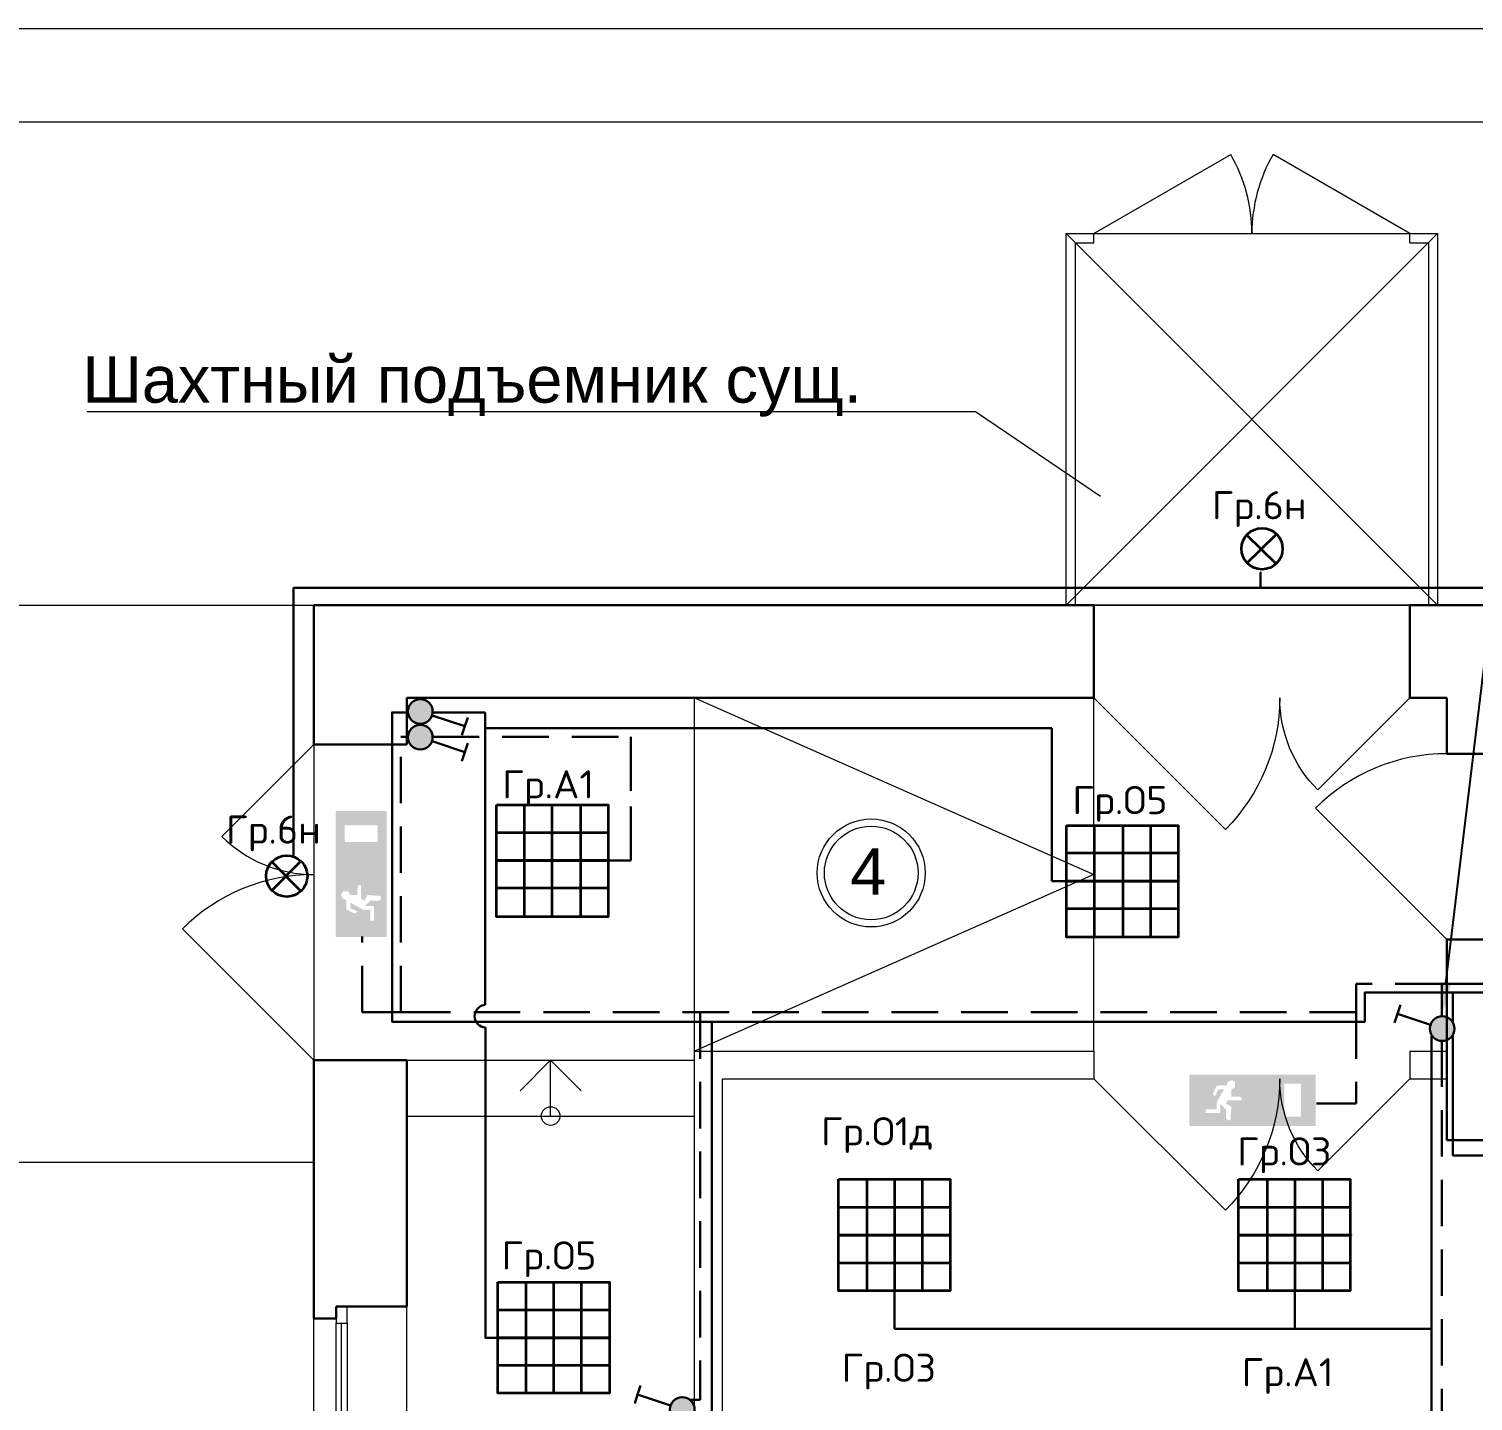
# Model space of a CAD drawing. Header units: metres. Extents: x -1525 to -1043, y -1331 to -1144.
# Drawn here: x -1447.07 to -1439.3, y -1198.48 to -1191.1 of the extents above; entities that cross this region are included whole.
import ezdxf
from ezdxf import colors
from ezdxf.entities.mleader import LeaderData, LeaderLine
from ezdxf.enums import TextEntityAlignment as Align
from ezdxf.math import Vec2, Vec3

# ---------------------------------------------------------------- set-up
doc = ezdxf.new("R2010")
doc.units = ezdxf.units.M
doc.header["$MEASUREMENT"] = 0
doc.linetypes.add('( Hidden )', pattern=[0.375, 0.25, -0.125])
doc.layers.add('_ЭОМ', color=10, linetype='Continuous', lineweight=30)
doc.layers.add('ЭС', color=5, linetype='Continuous', lineweight=30)
doc.layers.add('PDF _ITAB-light', color=3, linetype='Continuous')
doc.styles.get("Standard").update_dxf_attribs({"font": 'txt.shx', "width": 0.8, "height": 0.0025})
doc.styles.add('Style-Arial', font='arial.ttf')

# ---------------------------------------------------------------- blocks, each defined once
blk = doc.blocks.new('*U5')
at = {"color": 7, "linetype": 'Continuous', "lineweight": 13}
blk.add_line((-12.4872, 20.002), (14.0128, 20.002), dxfattribs=at)
at = {"color": 7, "linetype": 'Continuous', "lineweight": 0, "flags": 128}
blk.add_lwpolyline([(14.5128, 20.502), (-14.4872, 20.502), (-14.4872, -20.498), (14.5128, -20.498), (14.5128, 20.502)], close=True, dxfattribs=at)
blk = doc.blocks.new('*U13')
at = {"color": 7, "linetype": 'Continuous', "lineweight": 13}
for radius in [0.2906, 0.252]:
    blk.add_circle((0, 0), radius, dxfattribs=at)
at = {"color": 7, "linetype": 'Continuous', "lineweight": 13, "style": 'Style-Arial'}
blk.add_text('4', height=0.25, dxfattribs=at).set_placement((-0.1127, 0.1327), align=Align.TOP_LEFT)
blk = doc.blocks.new('*U17')
at = {"color": 7, "linetype": 'Continuous', "lineweight": 13}
for p, q in [((-0.85, 0.7875), (-0.1139, 1.2125)), ((0.85, 0.7875), (0.1139, 1.2125)), ((-0.85, 0.7375), (-0.85, 0.7875)), ((0.85, 0.7375), (0.85, 0.7875))]:
    blk.add_line(p, q, dxfattribs=at)
at = {"color": 7, "linetype": 'Continuous', "lineweight": 13, "flags": 128}
for points in [[(-1, -1.2125), (-1, 0.7875), (-0.85, 0.7875)], [(0.85, 0.7875), (1, 0.7875), (1, -1.2125)], [(-0.95, -1.2125), (-0.95, 0.7375), (-0.85, 0.7375)], [(0.85, 0.7375), (0.95, 0.7375), (0.95, -1.2125)]]:
    blk.add_lwpolyline(points, dxfattribs=at)
at = {"color": 7, "linetype": 'Continuous', "lineweight": 0}
for centre, start, end in [((-0.85, 0.7875), 0, 30), ((0.85, 0.7875), 150, 180)]:
    blk.add_arc(centre, 0.85, start, end, dxfattribs=at)
blk = doc.blocks.new('*U45')
at = {"true_color": 0xffffff}
h = blk.add_hatch(color=7, dxfattribs=at)
h.dxf.hatch_style = 1
h.paths.add_polyline_path([(10.3, 4, 1), (0, 4, 1)])
at = {"color": 0, "lineweight": 30}
for p in [(6.78, 8.88), (7.61, 23.84), (15.08, 21.35)]:
    blk.add_line(p, (11.35, 22.6), dxfattribs=at)
blk.add_circle((5.15, 4), 5.15, dxfattribs=at)
blk = doc.blocks.new('*U46')
at = {"true_color": 0xffffff}
h = blk.add_hatch(color=7, dxfattribs=at)
h.dxf.hatch_style = 1
h.paths.add_polyline_path([(10.3, 0.78, 1), (0, 0.78, 1)])
at = {"color": 0, "lineweight": 30}
for p in [(6.78, 5.67), (7.61, 20.63), (15.08, 18.13)]:
    blk.add_line(p, (11.35, 19.38), dxfattribs=at)
blk.add_circle((5.15, 0.78), 5.15, dxfattribs=at)
blk = doc.blocks.new('*U47')
at = {"true_color": 0xffffff}
h = blk.add_hatch(color=7, dxfattribs=at)
h.dxf.hatch_style = 1
h.paths.add_polyline_path([(-3.61, -15.22, 1), (-13.9, -15.22, 1)])
at = {"color": 0, "lineweight": 30}
for p in [(-7.13, -10.34), (-6.29, 4.62), (1.18, 2.13)]:
    blk.add_line(p, (-2.56, 3.38), dxfattribs=at)
blk.add_circle((-8.75, -15.22), 5.15, dxfattribs=at)
blk = doc.blocks.new('*U48')
at = {"true_color": 0xffffff}
h = blk.add_hatch(color=7, dxfattribs=at)
h.dxf.hatch_style = 1
h.paths.add_polyline_path([(17.68, -15.13, 1), (7.39, -15.13, 1)])
at = {"color": 0, "lineweight": 30}
for p in [(14.16, -10.25), (14.99, 4.71), (22.47, 2.22)]:
    blk.add_line(p, (18.73, 3.46), dxfattribs=at)
blk.add_circle((12.53, -15.13), 5.15, dxfattribs=at)

msp = doc.modelspace()

# ---------------------------------------------------------------- hatches: boundary and pattern name
at = {"ltscale": 10}
h = msp.add_hatch(color=1, dxfattribs=at)
h.set_gradient(color1=(29, 246, 9), color2=(38, 246, 19), one_color=1, tint=0.52)
h.paths.add_polyline_path([(-1445.4207893, -1195.98775845), (-1445.14498127, -1195.98775845), (-1445.14498127, -1195.3081008), (-1445.4207893, -1195.3081008)])
h.paths.add_polyline_path([(-1445.2966748, -1195.70800855), (-1445.28287789, -1195.70800855), (-1445.28287789, -1195.78090612), (-1445.2631826, -1195.79074638), (-1445.24840743, -1195.76119605), (-1445.17817967, -1195.76628451), (-1445.1745316, -1195.78090612), (-1445.18438664, -1195.79074638), (-1445.23363227, -1195.79074638), (-1445.2631826, -1195.82029672), (-1445.21393697, -1195.82029672), (-1445.21393697, -1195.89910745), (-1445.23363227, -1195.89910745), (-1445.23363227, -1195.84000679), (-1445.27303763, -1195.84000679), (-1445.34197856, -1195.80060142), (-1445.34197856, -1195.83015175), (-1445.30258797, -1195.84984705), (-1445.31242823, -1195.85970208), (-1445.32228326, -1195.85970208), (-1445.36168863, -1195.84000679), (-1445.36365314, -1195.78681146), (-1445.38138393, -1195.78090612), (-1445.39123896, -1195.76119605), (-1445.38138393, -1195.74150075), (-1445.3518336, -1195.74150075), (-1445.34197856, -1195.76119605), (-1445.30258797, -1195.76119605), (-1445.30258797, -1195.72180546)], flags=16)
h.paths.add_polyline_path([(-1445.37152889, -1195.47554776), (-1445.37152889, -1195.38689676), (-1445.1942269, -1195.38689676), (-1445.1942269, -1195.47554776)], flags=16)
h = msp.add_hatch(color=1, dxfattribs=at)
h.set_gradient(color1=(29, 246, 9), color2=(38, 246, 19), one_color=1, tint=0.52)
h.paths.add_polyline_path([(-1440.82449206, -1196.72756457), (-1440.82449206, -1197.0033726), (-1440.14483441, -1197.0033726), (-1440.14483441, -1196.72756457)])
h.paths.add_polyline_path([(-1440.54474217, -1196.85167907), (-1440.54474217, -1196.86547597), (-1440.61763973, -1196.86547597), (-1440.62748, -1196.88517127), (-1440.59792966, -1196.89994644), (-1440.60301812, -1196.9701742), (-1440.61763973, -1196.97382227), (-1440.62748, -1196.96396723), (-1440.62748, -1196.9147216), (-1440.65703033, -1196.88517127), (-1440.65703033, -1196.9344169), (-1440.73584107, -1196.9344169), (-1440.73584107, -1196.9147216), (-1440.6767404, -1196.9147216), (-1440.6767404, -1196.87531623), (-1440.63733503, -1196.80637531), (-1440.66688536, -1196.80637531), (-1440.68658066, -1196.8457659), (-1440.6964357, -1196.83592564), (-1440.6964357, -1196.8260706), (-1440.6767404, -1196.78666524), (-1440.62354507, -1196.78470072), (-1440.61763973, -1196.76696994), (-1440.59792966, -1196.7571149), (-1440.57823437, -1196.76696994), (-1440.57823437, -1196.79652027), (-1440.59792966, -1196.80637531), (-1440.59792966, -1196.8457659), (-1440.55853907, -1196.8457659)], flags=16)
h.paths.add_polyline_path([(-1440.31228137, -1196.77682497), (-1440.22363037, -1196.77682497), (-1440.22363037, -1196.95412697), (-1440.31228137, -1196.95412697)], flags=16)

# ---------------------------------------------------------------- linework, layer by layer
at = {"color": 7, "linetype": 'Continuous', "lineweight": 0}
for p, q in [((-1441.48780448, -1192.20069515), (-1439.48780448, -1194.20069515)), ((-1441.48780448, -1194.20069515), (-1439.48780448, -1192.20069515)), ((-1441.33780448, -1194.20069515), (-1439.63780448, -1194.20069515)), ((-1443.48780448, -1196.60069515), (-1443.48780448, -1194.70069515)), ((-1441.33780448, -1196.60069515), (-1441.33780448, -1194.70069515)), ((-1445.53780448, -1194.95069515), (-1445.53780448, -1196.55069515)), ((-1445.03780448, -1196.65069515), (-1443.48780448, -1196.65069515)), ((-1444.42768378, -1196.81557445), (-1444.26280448, -1196.65069515)), ((-1444.26280448, -1196.95069515), (-1444.26280448, -1196.65069515)), ((-1444.09792518, -1196.81557445), (-1444.26280448, -1196.65069515)), ((-1445.03780448, -1196.95069515), (-1443.48780448, -1196.95069515)), ((-1445.03780448, -1198.87569515), (-1445.03780448, -1197.97569515)), ((-1445.53780448, -1198.81069515), (-1445.53780448, -1198.04069515)), ((-1445.41780448, -1198.78569515), (-1445.41780448, -1198.06569515)), ((-1445.38780448, -1198.78569515), (-1445.38780448, -1198.06569515)), ((-1445.35780448, -1198.06569515), (-1445.35780448, -1198.78569515))]:
    msp.add_line(p, q, dxfattribs=at)
at = {"color": 7, "linetype": 'Continuous', "lineweight": 30}
for p, q in [((-1445.53780448, -1194.20069515), (-1441.33780448, -1194.20069515)), ((-1445.53780448, -1194.95069515), (-1445.53780448, -1194.20069515)), ((-1441.33780448, -1194.70069515), (-1441.33780448, -1194.20069515)), ((-1439.63780448, -1194.70069515), (-1439.63780448, -1194.20069515)), ((-1439.63780448, -1194.20069515), (-1438.67280448, -1194.20069515)), ((-1445.03780448, -1194.70069515), (-1441.33780448, -1194.70069515)), ((-1445.03780448, -1194.95069515), (-1445.03780448, -1194.70069515)), ((-1439.63780448, -1194.70069515), (-1439.43780448, -1194.70069515)), ((-1439.43780448, -1195.00069515), (-1439.43780448, -1194.70069515)), ((-1445.53780448, -1194.95069515), (-1445.03780448, -1194.95069515)), ((-1439.43780448, -1195.00069515), (-1438.93780448, -1195.00069515)), ((-1439.43780448, -1196.00069515), (-1438.93780448, -1196.00069515)), ((-1439.43780448, -1197.08069515), (-1439.43780448, -1196.00069515)), ((-1445.53780448, -1196.65069515), (-1445.03780448, -1196.65069515)), ((-1445.53780448, -1198.04069515), (-1445.53780448, -1196.65069515)), ((-1445.03780448, -1197.97569515), (-1445.03780448, -1196.65069515)), ((-1439.43780448, -1197.08069515), (-1433.43780448, -1197.08069515)), ((-1445.03780448, -1197.97569515), (-1445.41780448, -1197.97569515)), ((-1445.41780448, -1198.04069515), (-1445.41780448, -1197.97569515)), ((-1445.41780448, -1198.04069515), (-1445.53780448, -1198.04069515))]:
    msp.add_line(p, q, dxfattribs=at)
at = {"color": 7, "linetype": 'Continuous', "lineweight": 13}
for p, q in [((-1441.33780448, -1194.70069515), (-1440.6306977, -1195.40780193)), ((-1439.63780448, -1194.70069515), (-1440.13277923, -1195.1956699)), ((-1445.53780448, -1194.95069515), (-1446.03277923, -1195.4456699)), ((-1440.14491126, -1195.29358837), (-1439.43780448, -1196.00069515)), ((-1445.53780448, -1196.65069515), (-1446.24491126, -1195.94358837)), ((-1443.48780448, -1196.60069515), (-1441.33780448, -1196.60069515)), ((-1443.48780448, -1199.23069515), (-1443.48780448, -1196.60069515)), ((-1441.33780448, -1196.60069515), (-1441.33780448, -1196.75069515)), ((-1439.63780448, -1196.60069515), (-1439.63780448, -1196.75069515)), ((-1439.63780448, -1196.60069515), (-1439.43780448, -1196.60069515)), ((-1443.33780448, -1196.75069515), (-1441.33780448, -1196.75069515)), ((-1443.33780448, -1201.78069515), (-1443.33780448, -1196.75069515)), ((-1441.33780448, -1196.75069515), (-1440.6306977, -1197.45780193)), ((-1439.63780448, -1196.75069515), (-1440.13277923, -1197.2456699)), ((-1439.63780448, -1196.75069515), (-1439.43780448, -1196.75069515))]:
    msp.add_line(p, q, dxfattribs=at)
at = {"color": 7, "linetype": 'Continuous', "lineweight": 0, "flags": 128}
for points in [[(-1441.48780448, -1192.20069515), (-1439.48780448, -1192.20069515), (-1439.48780448, -1194.20069515), (-1441.48780448, -1194.20069515), (-1441.48780448, -1192.20069515)], [(-1447.53780448, -1197.20069515), (-1447.53780448, -1194.20069515), (-1445.53780448, -1194.20069515), (-1445.53780448, -1197.20069515), (-1447.53780448, -1197.20069515)]]:
    msp.add_lwpolyline(points, close=True, dxfattribs=at)
at = {"color": 7, "linetype": 'Continuous', "lineweight": 13, "flags": 128}
msp.add_lwpolyline([(-1446.75732199, -1193.1589593), (-1441.97526032, -1193.1589593), (-1441.3020999, -1193.61399331)], dxfattribs=at)
at = {"color": 7, "linetype": 'Continuous', "lineweight": 0, "flags": 128}
msp.add_lwpolyline([(-1443.48780448, -1194.70069515), (-1441.33780448, -1195.65069515), (-1443.48780448, -1196.60069515)], dxfattribs=at)
at = {"color": 7, "linetype": 'Continuous', "lineweight": 13, "flags": 128}
msp.add_lwpolyline([(-1445.41780448, -1197.97569515), (-1445.41780448, -1198.06569515), (-1445.35780448, -1198.06569515), (-1445.35780448, -1197.97569515), (-1445.41780448, -1197.97569515)], close=True, dxfattribs=at)
at = {"color": 7, "linetype": 'Continuous', "lineweight": 0}
msp.add_circle((-1444.26280448, -1196.95069515), 0.05015181, dxfattribs=at)
at = {"color": 7, "linetype": 'Continuous', "lineweight": 0, "extrusion": (0, 0, -1)}
for centre, radius, start, end in [((1441.33780448, -1194.70069515), 1, 180, 225), ((1439.63780448, -1194.70069515), 0.7, 315, 0), ((1441.33780448, -1196.75069515), 1, 180, 225), ((1439.63780448, -1196.75069515), 0.7, 315, 0)]:
    msp.add_arc(centre, radius, start, end, dxfattribs=at)
at = {"color": 7, "linetype": 'Continuous', "lineweight": 0}
for centre, radius, start, end in [((-1439.43780448, -1196.00069515), 1, 90, 135), ((-1445.53780448, -1194.95069515), 0.7, 225, 270), ((-1445.53780448, -1196.65069515), 1, 90, 135)]:
    msp.add_arc(centre, radius, start, end, dxfattribs=at)
at = {"layer": 'PDF _ITAB-light', "color": 1, "linetype": 'Continuous', "lineweight": 35}
for points in [[(-1440.51595454, -1193.82288285), (-1440.35853853, -1193.97626256)], [(-1440.51595454, -1193.97626256), (-1440.35853853, -1193.82288285)], [(-1444.40526794, -1195.27662094), (-1444.40526794, -1195.87803083)], [(-1444.25592455, -1195.27662094), (-1444.25592455, -1195.87803083)], [(-1444.10254484, -1195.27662094), (-1444.10254484, -1195.87803083)], [(-1443.95320145, -1195.42596433), (-1444.55461134, -1195.42596433)], [(-1445.76611262, -1195.58070045), (-1445.60869661, -1195.73811646)], [(-1445.76611262, -1195.73811646), (-1445.60869661, -1195.58070045)], [(-1443.95320145, -1195.72465112), (-1444.55461134, -1195.72465112)]]:
    msp.add_lwpolyline(points, dxfattribs=at)
for points in [[(-1444.55461134, -1195.27662094), (-1443.95320145, -1195.27662094), (-1443.95320145, -1195.87803083), (-1444.55461134, -1195.87803083)], [(-1444.55461134, -1195.57530773), (-1443.95320145, -1195.57530773)]]:
    msp.add_lwpolyline(points, close=True, dxfattribs=at)
at = {"layer": 'PDF _ITAB-light', "linetype": 'Continuous', "lineweight": 35}
for points in [[(-1441.48610259, -1195.3870804), (-1440.8846927, -1195.3870804), (-1440.8846927, -1195.98849029), (-1441.48610259, -1195.98849029)], [(-1441.48610259, -1195.68576719), (-1440.8846927, -1195.68576719)], [(-1442.71407245, -1197.28959124), (-1442.11266256, -1197.28959124), (-1442.11266256, -1197.89100114), (-1442.71407245, -1197.89100114)], [(-1440.55936004, -1197.28959124), (-1439.95795014, -1197.28959124), (-1439.95795014, -1197.89100114), (-1440.55936004, -1197.89100114)], [(-1442.71407245, -1197.59231434), (-1442.11266256, -1197.59231434)], [(-1440.55541507, -1197.59231434), (-1439.95400518, -1197.59231434)], [(-1444.54653872, -1197.84536118), (-1443.94512883, -1197.84536118), (-1443.94512883, -1198.44273476), (-1444.54653872, -1198.44273476)], [(-1444.54653872, -1198.14404797), (-1443.94512883, -1198.14404797)]]:
    msp.add_lwpolyline(points, close=True, dxfattribs=at)
for points in [[(-1441.3367592, -1195.3870804), (-1441.3367592, -1195.98849029)], [(-1441.18337949, -1195.3870804), (-1441.18337949, -1195.98849029)], [(-1441.0340361, -1195.3870804), (-1441.0340361, -1195.98849029)], [(-1440.8846927, -1195.5364238), (-1441.48610259, -1195.5364238)], [(-1440.8846927, -1195.83511059), (-1441.48610259, -1195.83511059)], [(-1442.56069275, -1197.28959124), (-1442.56069275, -1197.89100114)], [(-1442.41134935, -1197.28959124), (-1442.41134935, -1197.89100114)], [(-1442.26200596, -1197.28959124), (-1442.26200596, -1197.89100114)], [(-1440.40598033, -1197.28959124), (-1440.40598033, -1197.89100114)], [(-1440.25663694, -1197.28959124), (-1440.25663694, -1197.89100114)], [(-1440.10729354, -1197.28959124), (-1440.10729354, -1197.89100114)], [(-1442.11266256, -1197.44297095), (-1442.71407245, -1197.44297095)], [(-1439.95400518, -1197.44297095), (-1440.55541507, -1197.44297095)], [(-1442.11266256, -1197.74165774), (-1442.71407245, -1197.74165774)], [(-1439.95795014, -1197.74165774), (-1440.55936004, -1197.74165774)], [(-1444.39719533, -1197.84536118), (-1444.39719533, -1198.44273476)], [(-1444.24785193, -1197.84536118), (-1444.24785193, -1198.44273476)], [(-1444.09850854, -1197.84536118), (-1444.09850854, -1198.44273476)], [(-1443.94512883, -1197.99470458), (-1444.54653872, -1197.99470458)], [(-1443.94512883, -1198.29339137), (-1444.54653872, -1198.29339137)]]:
    msp.add_lwpolyline(points, dxfattribs=at)
at = {"layer": 'PDF _ITAB-light', "color": 1, "linetype": 'Continuous', "lineweight": 35}
for centre in [(-1440.43321022, -1193.89755455), (-1445.68336831, -1195.65940846)]:
    msp.add_circle(centre, 0.11099847, dxfattribs=at)
at = {"layer": 'ЭС', "color": 2, "linetype": 'Continuous', "lineweight": 30}
for p, q in [((-1444.89817257, -1194.7784934), (-1444.61449, -1194.7784934)), ((-1444.61449, -1194.7784934), (-1444.61449, -1194.86299968)), ((-1444.61449, -1194.86299968), (-1441.56429116, -1194.86299968)), ((-1441.56429116, -1195.68576719), (-1441.56429116, -1194.86299968)), ((-1441.48610259, -1195.68576719), (-1441.56429116, -1195.68576719))]:
    msp.add_line(p, q, dxfattribs=at)
at = {"layer": 'ЭС', "color": 6, "linetype": 'Continuous', "lineweight": 30}
for p, q in [((-1441.56429116, -1194.86299968), (-1441.56429116, -1195.68576719)), ((-1441.56429116, -1195.68576719), (-1441.48610259, -1195.68576719))]:
    msp.add_line(p, q, dxfattribs=at)
at = {"layer": 'ЭС', "color": 2, "linetype": 'Continuous', "lineweight": 30}
for points in [[(-1440.27632219, -1194.10800377), (-1440.44069317, -1194.10800377), (-1440.44069317, -1194.02541679), (-1440.44069317, -1194.10800377), (-1445.64648606, -1194.10800377), (-1445.64648606, -1195.55151657)], [(-1432.84988491, -1197.16209367), (-1432.84988491, -1194.10800377), (-1440.27632219, -1194.10800377)], [(-1445.0685156, -1196.44317422), (-1445.11664632, -1196.44317422), (-1445.11664632, -1194.7784934), (-1445.03178275, -1194.7784934)], [(-1444.61449, -1194.86299968), (-1444.61449, -1196.35248899)], [(-1439.39668033, -1196.28597483), (-1439.88010171, -1196.28597483), (-1439.88010171, -1196.44317422), (-1445.0685156, -1196.44317422)], [(-1439.40604982, -1196.44684518), (-1439.40604982, -1196.28597483), (-1439.39668033, -1196.28597483)], [(-1436.74784813, -1196.42924365), (-1436.74784813, -1196.28597483), (-1439.39668033, -1196.28597483)], [(-1444.61373681, -1196.47495709), (-1444.61373681, -1198.14404797), (-1444.54653872, -1198.14404797)], [(-1443.39492538, -1196.44317422), (-1443.39492538, -1198.63963872), (-1443.48607399, -1198.63963872)], [(-1436.74784813, -1197.16209367), (-1439.40604982, -1197.16209367), (-1439.40604982, -1196.5183223)], [(-1439.52017286, -1196.52153463), (-1439.52017286, -1198.09556704), (-1440.25663694, -1198.09556704), (-1440.25663694, -1197.89100114), (-1440.25663694, -1198.09556704), (-1442.41134935, -1198.09556704), (-1442.41134935, -1197.89100114), (-1442.41134935, -1198.09556704)], [(-1439.52017286, -1198.09556704), (-1439.52017286, -1199.26492326), (-1442.41134935, -1199.26492326), (-1442.41134935, -1199.08978461)]]:
    msp.add_lwpolyline(points, dxfattribs=at)
at = {"layer": 'ЭС', "color": 1, "linetype": '( Hidden )', "lineweight": 30}
for points in [[(-1444.80583462, -1196.39190973), (-1445.00123195, -1196.39190973), (-1445.03780448, -1196.39190973), (-1445.0685156, -1196.39190973), (-1445.0685156, -1194.91003677), (-1445.04234968, -1194.91003677)], [(-1444.89799203, -1194.91003677), (-1443.83072894, -1194.91003677), (-1443.83072894, -1195.57530773), (-1444.55461134, -1195.57530773), (-1443.83072894, -1195.57530773), (-1443.83072894, -1194.91003677), (-1443.83072894, -1194.91003677), (-1443.83072894, -1194.91003677), (-1443.83072894, -1194.91003677), (-1443.83072894, -1194.91003677), (-1443.83072894, -1194.91003677)], [(-1445.0685156, -1196.39190973), (-1445.27653449, -1196.39190973), (-1445.27653449, -1195.98477984)], [(-1439.46599135, -1196.23869865), (-1439.92712484, -1196.23869865), (-1439.92712484, -1196.39190973), (-1444.80583462, -1196.39190973)], [(-1439.46599135, -1196.41379692), (-1439.46599135, -1196.23869865), (-1437.63496943, -1196.23869865), (-1437.63496943, -1196.42894418)], [(-1443.45850567, -1196.39190973), (-1443.45850567, -1198.47713149), (-1443.51391794, -1198.47713149)], [(-1439.92712484, -1196.39190973), (-1439.92712484, -1196.88298914), (-1440.13966289, -1196.88298914)], [(-1439.46599135, -1196.54402094), (-1439.46599135, -1199.32267529), (-1440.26470955, -1199.32267529), (-1440.26470955, -1199.08978461)]]:
    msp.add_lwpolyline(points, dxfattribs=at)
at = {"layer": 'ЭС', "color": 2, "linetype": 'Continuous', "lineweight": 30}
msp.add_arc((-1444.61074431, -1196.41370232), 0.06132782, 93.501602386, 267.20314111, dxfattribs=at)

# ---------------------------------------------------------------- block references
at = {"color": 7, "linetype": 'Continuous', "lineweight": 13}
for name, p in [('*U5', (-1445.97201322, -1211.60190241)), ('*U17', (-1440.48779524, -1192.98824264)), ('*U13', (-1442.53710496, -1195.64251035))]:
    msp.add_blockref(name, p, dxfattribs=at)
at = {"layer": 'PDF _ITAB-light', "color": 1, "linetype": 'Continuous', "lineweight": 35, "xscale": 0.01290778507019229, "yscale": 0.01290778507019229, "zscale": 0.01290778507019229}
for name, p, rotation in [('*U48', (-1444.76908356, -1194.75018985), 270), ('*U45', (-1443.50272708, -1198.59630889), 90)]:
    msp.add_blockref(name, p, dxfattribs=dict(at, rotation=rotation))
at = {"layer": 'ЭС', "color": 2, "linetype": 'Continuous', "lineweight": 30, "xscale": 0.01290778507019229, "yscale": 0.01290778507019229, "zscale": 0.01290778507019229}
for name, p, rotation in [('*U47', (-1444.76794973, -1194.88623982), 270), ('*U46', (-1439.45341123, -1196.54665564), 90)]:
    msp.add_blockref(name, p, dxfattribs=dict(at, rotation=rotation))

# ---------------------------------------------------------------- texts
at = {"color": 7, "linetype": 'Continuous', "lineweight": 13, "style": 'Style-Arial'}
msp.add_text('Шахтный подъемник сущ.', height=0.25, dxfattribs=at).set_placement((-1446.78354902, -1192.86143707), align=Align.TOP_LEFT)
at = {"layer": '_ЭОМ', "color": 7, "lineweight": 30}
for s, p in [('Гр.6н', (-1440.70393046, -1193.73903097)), ('Гр.А1', (-1444.52387146, -1195.24101592)), ('Гр.О5', (-1441.45411549, -1195.32611113)), ('Гр.6н', (-1446.01039065, -1195.48461938)), ('Гр.О1д', (-1442.80732903, -1197.1083326)), ('Гр.О3', (-1440.56746295, -1197.21692581)), ('Гр.О5', (-1444.52785865, -1197.7765089)), ('Гр.О3', (-1442.69675133, -1198.38108772)), ('Гр.А1', (-1440.54289719, -1198.40500162))]:
    msp.add_text(s, height=0.151396124, dxfattribs=at).set_placement(p)

# ---------------------------------------------------------------- leaders
at = {"layer": 'ЭС', "color": 0, "linetype": 'Continuous', "lineweight": 9}
ml = msp.add_multileader_mtext('Standard', dxfattribs=at)
ml.set_content('4 - Выкл. ОУ 1р\\PУпр. осв. ТЗ\\PОпуски 2х1.5 ВВГнг(A)-LS\\Pи 2х1.5 ВВГнг(А)-FRSL - для ав. осв. ')
ml.set_leader_properties()
ml.build(insert=Vec2(0, 0))
ml.multileader.update_dxf_attribs({"text_right_attachment_type": 6, "dogleg_length": 0.36, "arrow_head_size": 0.18})
ctx = ml.context
ctx.base_point, ctx.char_height, ctx.arrow_head_size, ctx.landing_gap_size, ctx.plane_origin = Vec3(-1438.66406834, -1192.75814035), 0.18, 0.18, 0.09, Vec3(-1439.46599135, -1196.41379692)
ctx.right_attachment = 6
notes = []
notes.append((ctx, [(0, (1, 1, 0), (-1439.02406834, -1192.75814035), (1, 0), 0.36, [(0, [(-1439.46599135, -1196.41379692)], 0, [])])]))
ctx.mtext.insert, ctx.mtext.flow_direction = Vec3(-1438.57406834, -1192.65314035), 5
for ctx, leaders in notes:
    for number, flags, end, landing, length, lines in leaders:
        leader = LeaderData()
        leader.index, (leader.has_last_leader_line, leader.has_dogleg_vector, leader.attachment_direction) = number, flags
        leader.last_leader_point, leader.dogleg_vector, leader.dogleg_length = Vec3(end), Vec3(landing), length
        for number, points, colour, breaks in lines:
            line = LeaderLine()
            line.index, line.vertices, line.color, line.breaks = number, Vec3.list(points), colors.encode_raw_color(colour), breaks
            leader.lines.append(line)
        ctx.leaders.append(leader)

doc.saveas('drawing.dxf')
